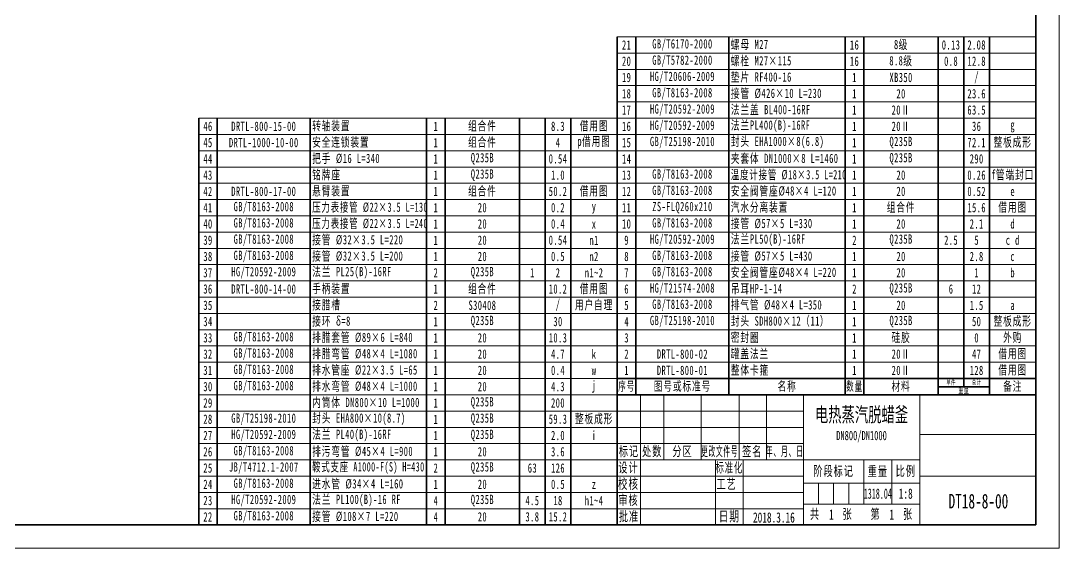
# Model space of a CAD drawing. Header units: millimetres. Extents: x -3364 to 3364, y -2376 to 2376.
# Drawn here: x -208 to 3364, y -2376 to -561 of the extents above; entities that cross this region are included whole.
import ezdxf
from ezdxf.enums import TextEntityAlignment as Align

# ---------------------------------------------------------------- set-up
doc = ezdxf.new("R2010")
doc.units = ezdxf.units.MM
for name, color, linetype, lineweight in [('1', 4, 'Continuous', 18), ('粗实线层', 7, 'Continuous', 35), ('细实线层', 7, 'Continuous', 18)]:
    doc.layers.add(name, color=color, linetype=linetype, lineweight=lineweight)
doc.styles.add('标准', font='', dxfattribs={"width": 0.667})
doc.styles.get('标准').set_extended_font_data('宋体')

# ---------------------------------------------------------------- blocks, each defined once
blk = doc.blocks.new('$CAXA_BOMTABLE_86AFA1F5$')
at = {"layer": '细实线层', "color": 0, "linetype": 'Continuous', "lineweight": 18}
for p, q in [((-1440, 1232), (0, 1232)), ((-1440, 1176), (0, 1176)), ((-1440, 1176), (0, 1176)), ((-1440, 1120), (0, 1120)), ((-1440, 1120), (0, 1120)), ((-1440, 1064), (0, 1064)), ((-1440, 1064), (0, 1064)), ((-1440, 1008), (0, 1008)), ((-1440, 1008), (0, 1008)), ((-2880, 952), (-1440, 952)), ((-1440, 952), (0, 952)), ((-1440, 952), (0, 952)), ((-2880, 896), (-1440, 896)), ((-2880, 896), (-1440, 896)), ((-1440, 896), (0, 896)), ((-1440, 896), (0, 896)), ((-2880, 840), (-1440, 840)), ((-2880, 840), (-1440, 840)), ((-1440, 840), (0, 840)), ((-1440, 840), (0, 840)), ((-2880, 784), (-1440, 784)), ((-2880, 784), (-1440, 784)), ((-1440, 784), (0, 784)), ((-1440, 784), (0, 784)), ((-2880, 728), (-1440, 728)), ((-2880, 728), (-1440, 728)), ((-1440, 728), (0, 728)), ((-1440, 728), (0, 728)), ((-2880, 672), (-1440, 672)), ((-2880, 672), (-1440, 672)), ((-1440, 672), (0, 672)), ((-1440, 672), (0, 672)), ((-2880, 616), (-1440, 616)), ((-2880, 616), (-1440, 616)), ((-1440, 616), (0, 616)), ((-1440, 616), (0, 616)), ((-2880, 560), (-1440, 560)), ((-2880, 560), (-1440, 560)), ((-1440, 560), (0, 560)), ((-1440, 560), (0, 560)), ((-2880, 504), (-1440, 504)), ((-2880, 504), (-1440, 504)), ((-1440, 504), (0, 504)), ((-1440, 504), (0, 504)), ((-2880, 448), (-1440, 448)), ((-2880, 448), (-1440, 448)), ((-1440, 448), (0, 448)), ((-1440, 448), (0, 448)), ((-2880, 392), (-1440, 392)), ((-2880, 392), (-1440, 392)), ((-1440, 392), (0, 392)), ((-1440, 392), (0, 392)), ((-2880, 336), (-1440, 336)), ((-2880, 336), (-1440, 336)), ((-1440, 336), (0, 336)), ((-1440, 336), (0, 336)), ((-2880, 280), (-1440, 280)), ((-2880, 280), (-1440, 280)), ((-1440, 280), (0, 280)), ((-1440, 280), (0, 280)), ((-2880, 224), (-1440, 224)), ((-2880, 224), (-1440, 224)), ((-1440, 224), (0, 224)), ((-1440, 224), (0, 224)), ((-2880, 168), (-1440, 168)), ((-2880, 168), (-1440, 168)), ((-1440, 168), (0, 168)), ((-1440, 168), (0, 168)), ((-2880, 112), (-1440, 112)), ((-2880, 112), (-1440, 112)), ((-1440, 112), (0, 112)), ((-1440, 112), (0, 112)), ((-2880, 56), (-1440, 56)), ((-2880, 56), (-1440, 56)), ((-1440, 56), (0, 56)), ((-2880, 0), (-1440, 0)), ((-2880, 0), (-1440, 0)), ((-2880, -56), (-1440, -56)), ((-2880, -56), (-1440, -56)), ((-2880, -112), (-1440, -112)), ((-2880, -112), (-1440, -112)), ((-2880, -168), (-1440, -168)), ((-2880, -168), (-1440, -168)), ((-2880, -224), (-1440, -224)), ((-2880, -224), (-1440, -224)), ((-2880, -280), (-1440, -280)), ((-2880, -280), (-1440, -280)), ((-2880, -336), (-1440, -336)), ((-2880, -336), (-1440, -336)), ((-2880, -392), (-1440, -392)), ((-2880, -392), (-1440, -392)), ((-2880, -448), (-1440, -448))]:
    blk.add_line(p, q, dxfattribs=at)
at = {"layer": '细实线层', "color": 0, "linetype": 'Continuous', "lineweight": 35}
for p, q in [((-1440, 1232), (-1440, 1176)), ((-1376, 1232), (-1376, 1176)), ((-1056, 1232), (-1056, 1176)), ((-656, 1232), (-656, 1176)), ((-592, 1232), (-592, 1176)), ((-336, 1232), (-336, 1176)), ((-248, 1232), (-248, 1176)), ((-160, 1232), (-160, 1176)), ((0, 1232), (0, 1176)), ((0, 1232), (0, 1176)), ((-1440, 1176), (-1440, 1120)), ((-1376, 1176), (-1376, 1120)), ((-1056, 1176), (-1056, 1120)), ((-656, 1176), (-656, 1120)), ((-592, 1176), (-592, 1120)), ((-336, 1176), (-336, 1120)), ((-248, 1176), (-248, 1120)), ((-160, 1176), (-160, 1120)), ((0, 1176), (0, 1120)), ((0, 1176), (0, 1120)), ((-1440, 1120), (-1440, 1064)), ((-1376, 1120), (-1376, 1064)), ((-1056, 1120), (-1056, 1064)), ((-656, 1120), (-656, 1064)), ((-592, 1120), (-592, 1064)), ((-336, 1120), (-336, 1064)), ((-248, 1120), (-248, 1064)), ((-160, 1120), (-160, 1064)), ((0, 1120), (0, 1064)), ((0, 1120), (0, 1064)), ((-1440, 1064), (-1440, 1008)), ((-1376, 1064), (-1376, 1008)), ((-1056, 1064), (-1056, 1008)), ((-656, 1064), (-656, 1008)), ((-592, 1064), (-592, 1008)), ((-336, 1064), (-336, 1008)), ((-248, 1064), (-248, 1008)), ((-160, 1064), (-160, 1008)), ((0, 1064), (0, 1008)), ((0, 1064), (0, 1008)), ((-1440, 1008), (-1440, 952)), ((-1376, 1008), (-1376, 952)), ((-1056, 1008), (-1056, 952)), ((-656, 1008), (-656, 952)), ((-592, 1008), (-592, 952)), ((-336, 1008), (-336, 952)), ((-248, 1008), (-248, 952)), ((-160, 1008), (-160, 952)), ((0, 1008), (0, 952)), ((0, 1008), (0, 952)), ((-2880, 952), (-2880, 896)), ((-2816, 952), (-2816, 896)), ((-2496, 952), (-2496, 896)), ((-2096, 952), (-2096, 896)), ((-2032, 952), (-2032, 896)), ((-1776, 952), (-1776, 896)), ((-1688, 952), (-1688, 896)), ((-1600, 952), (-1600, 896)), ((-1440, 952), (-1440, 896)), ((-1440, 952), (-1440, 896)), ((-1440, 952), (-1440, 896)), ((-1376, 952), (-1376, 896)), ((-1056, 952), (-1056, 896)), ((-656, 952), (-656, 896)), ((-592, 952), (-592, 896)), ((-336, 952), (-336, 896)), ((-248, 952), (-248, 896)), ((-160, 952), (-160, 896)), ((0, 952), (0, 896)), ((0, 952), (0, 896)), ((-2880, 896), (-2880, 840)), ((-2816, 896), (-2816, 840)), ((-2496, 896), (-2496, 840)), ((-2096, 896), (-2096, 840)), ((-2032, 896), (-2032, 840)), ((-1776, 896), (-1776, 840)), ((-1688, 896), (-1688, 840)), ((-1600, 896), (-1600, 840)), ((-1440, 896), (-1440, 840)), ((-1440, 896), (-1440, 840)), ((-1440, 896), (-1440, 840)), ((-1376, 896), (-1376, 840)), ((-1056, 896), (-1056, 840)), ((-656, 896), (-656, 840)), ((-592, 896), (-592, 840)), ((-336, 896), (-336, 840)), ((-248, 896), (-248, 840)), ((-160, 896), (-160, 840)), ((0, 896), (0, 840)), ((0, 896), (0, 840)), ((-2880, 840), (-2880, 784)), ((-2816, 840), (-2816, 784)), ((-2496, 840), (-2496, 784)), ((-2096, 840), (-2096, 784)), ((-2032, 840), (-2032, 784)), ((-1776, 840), (-1776, 784)), ((-1688, 840), (-1688, 784)), ((-1600, 840), (-1600, 784)), ((-1440, 840), (-1440, 784)), ((-1440, 840), (-1440, 784)), ((-1440, 840), (-1440, 784)), ((-1376, 840), (-1376, 784)), ((-1056, 840), (-1056, 784)), ((-656, 840), (-656, 784)), ((-592, 840), (-592, 784)), ((-336, 840), (-336, 784)), ((-248, 840), (-248, 784)), ((-160, 840), (-160, 784)), ((0, 840), (0, 784)), ((0, 840), (0, 784)), ((-2880, 784), (-2880, 728)), ((-2816, 784), (-2816, 728)), ((-2496, 784), (-2496, 728)), ((-2096, 784), (-2096, 728)), ((-2032, 784), (-2032, 728)), ((-1776, 784), (-1776, 728)), ((-1688, 784), (-1688, 728)), ((-1600, 784), (-1600, 728)), ((-1440, 784), (-1440, 728)), ((-1440, 784), (-1440, 728)), ((-1440, 784), (-1440, 728)), ((-1376, 784), (-1376, 728)), ((-1056, 784), (-1056, 728)), ((-656, 784), (-656, 728)), ((-592, 784), (-592, 728)), ((-336, 784), (-336, 728)), ((-248, 784), (-248, 728)), ((-160, 784), (-160, 728)), ((0, 784), (0, 728)), ((0, 784), (0, 728)), ((-2880, 728), (-2880, 672)), ((-2816, 728), (-2816, 672)), ((-2496, 728), (-2496, 672)), ((-2096, 728), (-2096, 672)), ((-2032, 728), (-2032, 672)), ((-1776, 728), (-1776, 672)), ((-1688, 728), (-1688, 672)), ((-1600, 728), (-1600, 672)), ((-1440, 728), (-1440, 672)), ((-1440, 728), (-1440, 672)), ((-1440, 728), (-1440, 672)), ((-1376, 728), (-1376, 672)), ((-1056, 728), (-1056, 672)), ((-656, 728), (-656, 672)), ((-592, 728), (-592, 672)), ((-336, 728), (-336, 672)), ((-248, 728), (-248, 672)), ((-160, 728), (-160, 672)), ((0, 728), (0, 672)), ((0, 728), (0, 672)), ((-2880, 672), (-2880, 616)), ((-2816, 672), (-2816, 616)), ((-2496, 672), (-2496, 616)), ((-2096, 672), (-2096, 616)), ((-2032, 672), (-2032, 616)), ((-1776, 672), (-1776, 616)), ((-1688, 672), (-1688, 616)), ((-1600, 672), (-1600, 616)), ((-1440, 672), (-1440, 616)), ((-1440, 672), (-1440, 616)), ((-1440, 672), (-1440, 616)), ((-1376, 672), (-1376, 616)), ((-1056, 672), (-1056, 616)), ((-656, 672), (-656, 616)), ((-592, 672), (-592, 616)), ((-336, 672), (-336, 616)), ((-248, 672), (-248, 616)), ((-160, 672), (-160, 616)), ((0, 672), (0, 616)), ((0, 672), (0, 616)), ((-2880, 616), (-2880, 560)), ((-2816, 616), (-2816, 560)), ((-2496, 616), (-2496, 560)), ((-2096, 616), (-2096, 560)), ((-2032, 616), (-2032, 560)), ((-1776, 616), (-1776, 560)), ((-1688, 616), (-1688, 560)), ((-1600, 616), (-1600, 560)), ((-1440, 616), (-1440, 560)), ((-1440, 616), (-1440, 560)), ((-1440, 616), (-1440, 560)), ((-1376, 616), (-1376, 560)), ((-1056, 616), (-1056, 560)), ((-656, 616), (-656, 560)), ((-592, 616), (-592, 560)), ((-336, 616), (-336, 560)), ((-248, 616), (-248, 560)), ((-160, 616), (-160, 560)), ((0, 616), (0, 560)), ((0, 616), (0, 560)), ((-2880, 560), (-2880, 504)), ((-2816, 560), (-2816, 504)), ((-2496, 560), (-2496, 504)), ((-2096, 560), (-2096, 504)), ((-2032, 560), (-2032, 504)), ((-1776, 560), (-1776, 504)), ((-1688, 560), (-1688, 504)), ((-1600, 560), (-1600, 504)), ((-1440, 560), (-1440, 504)), ((-1440, 560), (-1440, 504)), ((-1440, 560), (-1440, 504)), ((-1376, 560), (-1376, 504)), ((-1056, 560), (-1056, 504)), ((-656, 560), (-656, 504)), ((-592, 560), (-592, 504)), ((-336, 560), (-336, 504)), ((-248, 560), (-248, 504)), ((-160, 560), (-160, 504)), ((0, 560), (0, 504)), ((0, 560), (0, 504)), ((-2880, 504), (-2880, 448)), ((-2816, 504), (-2816, 448)), ((-2496, 504), (-2496, 448)), ((-2096, 504), (-2096, 448)), ((-2032, 504), (-2032, 448)), ((-1776, 504), (-1776, 448)), ((-1688, 504), (-1688, 448)), ((-1600, 504), (-1600, 448)), ((-1440, 504), (-1440, 448)), ((-1440, 504), (-1440, 448)), ((-1440, 504), (-1440, 448)), ((-1376, 504), (-1376, 448)), ((-1056, 504), (-1056, 448)), ((-656, 504), (-656, 448)), ((-592, 504), (-592, 448)), ((-336, 504), (-336, 448)), ((-248, 504), (-248, 448)), ((-160, 504), (-160, 448)), ((0, 504), (0, 448)), ((0, 504), (0, 448)), ((-2880, 448), (-2880, 392)), ((-2816, 448), (-2816, 392)), ((-2496, 448), (-2496, 392)), ((-2096, 448), (-2096, 392)), ((-2032, 448), (-2032, 392)), ((-1776, 448), (-1776, 392)), ((-1688, 448), (-1688, 392)), ((-1600, 448), (-1600, 392)), ((-1440, 448), (-1440, 392)), ((-1440, 448), (-1440, 392)), ((-1440, 448), (-1440, 392)), ((-1376, 448), (-1376, 392)), ((-1056, 448), (-1056, 392)), ((-656, 448), (-656, 392)), ((-592, 448), (-592, 392)), ((-336, 448), (-336, 392)), ((-248, 448), (-248, 392)), ((-160, 448), (-160, 392)), ((0, 448), (0, 392)), ((0, 448), (0, 392)), ((-2880, 392), (-2880, 336)), ((-2816, 392), (-2816, 336)), ((-2496, 392), (-2496, 336)), ((-2096, 392), (-2096, 336)), ((-2032, 392), (-2032, 336)), ((-1776, 392), (-1776, 336)), ((-1688, 392), (-1688, 336)), ((-1600, 392), (-1600, 336)), ((-1440, 392), (-1440, 336)), ((-1440, 392), (-1440, 336)), ((-1440, 392), (-1440, 336)), ((-1376, 392), (-1376, 336)), ((-1056, 392), (-1056, 336)), ((-656, 392), (-656, 336)), ((-592, 392), (-592, 336)), ((-336, 392), (-336, 336)), ((-248, 392), (-248, 336)), ((-160, 392), (-160, 336)), ((0, 392), (0, 336)), ((0, 392), (0, 336)), ((-2880, 336), (-2880, 280)), ((-2816, 336), (-2816, 280)), ((-2496, 336), (-2496, 280)), ((-2096, 336), (-2096, 280)), ((-2032, 336), (-2032, 280)), ((-1776, 336), (-1776, 280)), ((-1688, 336), (-1688, 280)), ((-1600, 336), (-1600, 280)), ((-1440, 336), (-1440, 280)), ((-1440, 336), (-1440, 280)), ((-1440, 336), (-1440, 280)), ((-1376, 336), (-1376, 280)), ((-1056, 336), (-1056, 280)), ((-656, 336), (-656, 280)), ((-592, 336), (-592, 280)), ((-336, 336), (-336, 280)), ((-248, 336), (-248, 280)), ((-160, 336), (-160, 280)), ((0, 336), (0, 280)), ((0, 336), (0, 280)), ((-2880, 280), (-2880, 224)), ((-2816, 280), (-2816, 224)), ((-2496, 280), (-2496, 224)), ((-2096, 280), (-2096, 224)), ((-2032, 280), (-2032, 224)), ((-1776, 280), (-1776, 224)), ((-1688, 280), (-1688, 224)), ((-1600, 280), (-1600, 224)), ((-1440, 280), (-1440, 224)), ((-1440, 280), (-1440, 224)), ((-1440, 280), (-1440, 224)), ((-1376, 280), (-1376, 224)), ((-1056, 280), (-1056, 224)), ((-656, 280), (-656, 224)), ((-592, 280), (-592, 224)), ((-336, 280), (-336, 224)), ((-248, 280), (-248, 224)), ((-160, 280), (-160, 224)), ((0, 280), (0, 224)), ((0, 280), (0, 224)), ((-2880, 224), (-2880, 168)), ((-2816, 224), (-2816, 168)), ((-2496, 224), (-2496, 168)), ((-2096, 224), (-2096, 168)), ((-2032, 224), (-2032, 168)), ((-1776, 224), (-1776, 168)), ((-1688, 224), (-1688, 168)), ((-1600, 224), (-1600, 168)), ((-1440, 224), (-1440, 168)), ((-1440, 224), (-1440, 168)), ((-1440, 224), (-1440, 168)), ((-1376, 224), (-1376, 168)), ((-1056, 224), (-1056, 168)), ((-656, 224), (-656, 168)), ((-592, 224), (-592, 168)), ((-336, 224), (-336, 168)), ((-248, 224), (-248, 168)), ((-160, 224), (-160, 168)), ((0, 224), (0, 168)), ((0, 224), (0, 168)), ((-2880, 168), (-2880, 112)), ((-2816, 168), (-2816, 112)), ((-2496, 168), (-2496, 112)), ((-2096, 168), (-2096, 112)), ((-2032, 168), (-2032, 112)), ((-1776, 168), (-1776, 112)), ((-1688, 168), (-1688, 112)), ((-1600, 168), (-1600, 112)), ((-1440, 168), (-1440, 112)), ((-1440, 168), (-1440, 112)), ((-1440, 168), (-1440, 112)), ((-1376, 168), (-1376, 112)), ((-1056, 168), (-1056, 112)), ((-656, 168), (-656, 112)), ((-592, 168), (-592, 112)), ((-336, 168), (-336, 112)), ((-248, 168), (-248, 112)), ((-160, 168), (-160, 112)), ((0, 168), (0, 112)), ((0, 168), (0, 112)), ((-2880, 112), (-2880, 56)), ((-2816, 112), (-2816, 56)), ((-2496, 112), (-2496, 56)), ((-2096, 112), (-2096, 56)), ((-2032, 112), (-2032, 56)), ((-1776, 112), (-1776, 56)), ((-1688, 112), (-1688, 56)), ((-1600, 112), (-1600, 56)), ((-1440, 112), (-1440, 56)), ((-1440, 112), (-1440, 56)), ((-1440, 112), (-1440, 56)), ((-1376, 112), (-1376, 56)), ((-1056, 112), (-1056, 56)), ((-656, 112), (-656, 56)), ((-592, 112), (-592, 56)), ((-336, 112), (-336, 56)), ((-248, 112), (-248, 56)), ((-160, 112), (-160, 56)), ((0, 112), (0, 56)), ((0, 112), (0, 56)), ((-2880, 56), (-2880, 0)), ((-2816, 56), (-2816, 0)), ((-2496, 56), (-2496, 0)), ((-2096, 56), (-2096, 0)), ((-2032, 56), (-2032, 0)), ((-1776, 56), (-1776, 0)), ((-1688, 56), (-1688, 0)), ((-1600, 56), (-1600, 0)), ((-1440, 56), (0, 56)), ((-1440, 56), (-1440, 0)), ((-1440, 56), (-1440, 0)), ((-1440, 56), (-1440, 0)), ((-1376, 56), (-1376, 0)), ((-1056, 56), (-1056, 0)), ((-656, 56), (-656, 0)), ((-592, 56), (-592, 0)), ((-336, 56), (-336, 0)), ((-248, 56), (-248, 28)), ((-160, 56), (-160, 28)), ((0, 56), (0, 0)), ((-336, 28), (-160, 28)), ((-160, 28), (-160, 0)), ((-2880, 0), (-2880, -56)), ((-2816, 0), (-2816, -56)), ((-2496, 0), (-2496, -56)), ((-2096, 0), (-2096, -56)), ((-2032, 0), (-2032, -56)), ((-1776, 0), (-1776, -56)), ((-1688, 0), (-1688, -56)), ((-1600, 0), (-1600, -56)), ((-1440, 0), (0, 0)), ((-1440, 0), (-1440, -56)), ((-1440, 0), (-1440, -56)), ((-2880, -56), (-2880, -112)), ((-2816, -56), (-2816, -112)), ((-2496, -56), (-2496, -112)), ((-2096, -56), (-2096, -112)), ((-2032, -56), (-2032, -112)), ((-1776, -56), (-1776, -112)), ((-1688, -56), (-1688, -112)), ((-1600, -56), (-1600, -112)), ((-1440, -56), (-1440, -112)), ((-1440, -56), (-1440, -112)), ((-2880, -112), (-2880, -168)), ((-2816, -112), (-2816, -168)), ((-2496, -112), (-2496, -168)), ((-2096, -112), (-2096, -168)), ((-2032, -112), (-2032, -168)), ((-1776, -112), (-1776, -168)), ((-1688, -112), (-1688, -168)), ((-1600, -112), (-1600, -168)), ((-1440, -112), (-1440, -168)), ((-1440, -112), (-1440, -168)), ((-2880, -168), (-2880, -224)), ((-2816, -168), (-2816, -224)), ((-2496, -168), (-2496, -224)), ((-2096, -168), (-2096, -224)), ((-2032, -168), (-2032, -224)), ((-1776, -168), (-1776, -224)), ((-1688, -168), (-1688, -224)), ((-1600, -168), (-1600, -224)), ((-1440, -168), (-1440, -224)), ((-1440, -168), (-1440, -224)), ((-2880, -224), (-2880, -280)), ((-2816, -224), (-2816, -280)), ((-2496, -224), (-2496, -280)), ((-2096, -224), (-2096, -280)), ((-2032, -224), (-2032, -280)), ((-1776, -224), (-1776, -280)), ((-1688, -224), (-1688, -280)), ((-1600, -224), (-1600, -280)), ((-1440, -224), (-1440, -280)), ((-1440, -224), (-1440, -280)), ((-2880, -280), (-2880, -336)), ((-2816, -280), (-2816, -336)), ((-2496, -280), (-2496, -336)), ((-2096, -280), (-2096, -336)), ((-2032, -280), (-2032, -336)), ((-1776, -280), (-1776, -336)), ((-1688, -280), (-1688, -336)), ((-1600, -280), (-1600, -336)), ((-1440, -280), (-1440, -336)), ((-1440, -280), (-1440, -336)), ((-2880, -336), (-2880, -392)), ((-2816, -336), (-2816, -392)), ((-2496, -336), (-2496, -392)), ((-2096, -336), (-2096, -392)), ((-2032, -336), (-2032, -392)), ((-1776, -336), (-1776, -392)), ((-1688, -336), (-1688, -392)), ((-1600, -336), (-1600, -392)), ((-1440, -336), (-1440, -392)), ((-1440, -336), (-1440, -392)), ((-2880, -392), (-2880, -448)), ((-2816, -392), (-2816, -448)), ((-2496, -392), (-2496, -448)), ((-2096, -392), (-2096, -448)), ((-2032, -392), (-2032, -448)), ((-1776, -392), (-1776, -448)), ((-1688, -392), (-1688, -448)), ((-1600, -392), (-1600, -448)), ((-1440, -392), (-1440, -448)), ((-1440, -392), (-1440, -448))]:
    blk.add_line(p, q, dxfattribs=at)
at = {"layer": '细实线层', "color": 0, "line_spacing_factor": 1.15057, "style": '标准'}
for s, insert, char_height, width, attachment_point in [('\\T1.1;21', (-1408, 1204), 32, 116.8, 5), ('\\T1.1;GB/T6170-2000', (-1216, 1204), 32, 628.8, 5), ('\\T1.1;螺母 M27', (-1049.6, 1204), 32, 781.6, 4), ('\\T1.1;16', (-624, 1204), 32, 116.8, 5), ('\\T1.1;8级', (-464, 1204), 32, 500.8, 5), ('\\T1.1;0.13', (-292, 1204), 32, 164.8, 5), ('\\T1.1;2.08', (-204, 1204), 32, 164.8, 5), ('\\T1.1;20', (-1408, 1148), 32, 116.8, 5), ('\\T1.1;GB/T5782-2000', (-1216, 1148), 32, 628.8, 5), ('\\T1.1;螺栓 M27×115', (-1049.6, 1148), 32, 781.6, 4), ('\\T1.1;16', (-624, 1148), 32, 116.8, 5), ('\\T1.1;8.8级', (-464, 1148), 32, 500.8, 5), ('\\T1.1;0.8', (-292, 1148), 32, 164.8, 5), ('\\T1.1;12.8', (-204, 1148), 32, 164.8, 5), ('\\T1.1;19', (-1408, 1092), 32, 116.8, 5), ('\\T1.1;HG/T20606-2009', (-1216, 1092), 32, 628.8, 5), ('\\T1.1;垫片 RF400-16', (-1049.6, 1092), 32, 781.6, 4), ('\\T1.1;XB350', (-464, 1092), 32, 500.8, 5), ('\\T1.1;/', (-204, 1092), 32, 164.8, 5), ('\\T1.1;1', (-624, 1092), 32, 116.8, 5), ('\\T1.1;18', (-1408, 1036), 32, 116.8, 5), ('\\T1.1;GB/T8163-2008', (-1216, 1036), 32, 628.8, 5), ('\\T1.1;接管 %%C426×10 L=230', (-1049.6, 1036), 32, 781.6, 4), ('\\T1.1;1', (-624, 1036), 32, 116.8, 5), ('\\T1.1;20', (-464, 1036), 32, 500.8, 5), ('\\T1.1;23.6', (-204, 1036), 32, 164.8, 5), ('\\T1.1;HG/T20592-2009', (-1216, 980), 32, 628.8, 5), ('\\T1.1;法兰盖 BL400-16RF', (-1049.6, 980), 32, 781.6, 4), ('\\T1.1;17', (-1408, 980), 32, 116.8, 5), ('\\T1.1;1', (-624, 980), 32, 116.8, 5), ('\\T1.1;20Ⅱ', (-464, 980), 32, 500.8, 5), ('\\T1.1;63.5', (-204, 980), 32, 164.8, 5), ('\\T1.1;46', (-2848, 924), 32, 116.8, 5), ('\\T1.1;DRTL-800-15-00', (-2656, 924), 32, 628.8, 5), ('\\T1.1;转轴装置', (-2489.6, 924), 32, 781.6, 4), ('\\T1.1;1', (-2064, 924), 32, 116.8, 5), ('\\T1.1;组合件', (-1904, 924), 32, 500.8, 5), ('\\T1.1;8.3', (-1644, 924), 32, 164.8, 5), ('\\T1.1;借用图', (-1520, 924), 32, 308.8, 5), ('\\T1.1;16', (-1408, 924), 32, 116.8, 5), ('\\T1.1;HG/T20592-2009', (-1216, 924), 32, 628.8, 5), ('\\T1.1;法兰PL400(B)-16RF', (-1049.6, 924), 32, 781.6, 4), ('\\T1.1;1', (-624, 924), 32, 116.8, 5), ('\\T1.1;20Ⅱ', (-464, 924), 32, 500.8, 5), ('\\T1.1;36', (-204, 924), 32, 164.8, 5), ('\\T1.1;g', (-80, 924), 32, 308.8, 5), ('\\T1.1;p借用图', (-1520, 868), 32, 308.8, 5), ('\\T1.1;45', (-2848, 868), 32, 116.8, 5), ('\\T1.1;DRTL-1000-10-00', (-2656, 868), 32, 628.8, 5), ('\\T1.1;安全连锁装置', (-2489.6, 868), 32, 781.6, 4), ('\\T1.1;1', (-2064, 868), 32, 116.8, 5), ('\\T1.1;组合件', (-1904, 868), 32, 500.8, 5), ('\\T1.1;4', (-1644, 868), 32, 164.8, 5), ('\\T1.1;15', (-1408, 868), 32, 116.8, 5), ('\\T1.1;GB/T25198-2010', (-1216, 868), 32, 628.8, 5), ('\\T1.1;封头 EHA1000×8(6.8)', (-1049.6, 868), 32, 781.6, 4), ('\\T1.1;1', (-624, 868), 32, 116.8, 5), ('\\T1.1;Q235B', (-464, 868), 32, 500.8, 5), ('\\T1.1;72.1', (-204, 868), 32, 164.8, 5), ('\\T1.1;整板成形', (-80, 868), 32, 308.8, 5), ('\\T1.1;44', (-2848, 812), 32, 116.8, 5), ('\\T1.1;把手 %%C16 L=340', (-2489.6, 812), 32, 781.6, 4), ('\\T1.1;1', (-2064, 812), 32, 116.8, 5), ('\\T1.1;Q235B', (-1904, 812), 32, 500.8, 5), ('\\T1.1;0.54', (-1644, 812), 32, 164.8, 5), ('\\T1.1;14', (-1408, 812), 32, 116.8, 5), ('\\T1.1;夹套体 DN1000×8 L=1460', (-1049.6, 812), 32, 781.6, 4), ('\\T1.1;1', (-624, 812), 32, 116.8, 5), ('\\T1.1;Q235B', (-464, 812), 32, 500.8, 5), ('\\T1.1;290', (-204, 812), 32, 164.8, 5), ('\\T1.1;43', (-2848, 756), 32, 116.8, 5), ('\\T1.1;铭牌座', (-2489.6, 756), 32, 781.6, 4), ('\\T1.1;1', (-2064, 756), 32, 116.8, 5), ('\\T1.1;Q235B', (-1904, 756), 32, 500.8, 5), ('\\T1.1;1.0', (-1644, 756), 32, 164.8, 5), ('\\T1.1;13', (-1408, 756), 32, 116.8, 5), ('\\T1.1;GB/T8163-2008', (-1216, 756), 32, 628.8, 5), ('\\T1.1;{\\W0.645519;温度计接管 %%C18×3.5 L=210}', (-1049.6, 756), 32, 781.6, 4), ('\\T1.1;1', (-624, 756), 32, 116.8, 5), ('\\T1.1;20', (-464, 756), 32, 500.8, 5), ('\\T1.1;0.26', (-204, 756), 32, 164.8, 5), ('\\T1.1;f管端封口', (-80, 756), 32, 308.8, 5), ('\\T1.1;42', (-2848, 700), 32, 116.8, 5), ('\\T1.1;DRTL-800-17-00', (-2656, 700), 32, 628.8, 5), ('\\T1.1;悬臂装置', (-2489.6, 700), 32, 781.6, 4), ('\\T1.1;1', (-2064, 700), 32, 116.8, 5), ('\\T1.1;组合件', (-1904, 700), 32, 500.8, 5), ('\\T1.1;50.2', (-1644, 700), 32, 164.8, 5), ('\\T1.1;借用图', (-1520, 700), 32, 308.8, 5), ('\\T1.1;12', (-1408, 700), 32, 116.8, 5), ('\\T1.1;GB/T8163-2008', (-1216, 700), 32, 628.8, 5), ('\\T1.1;安全阀管座%%C48×4 L=120', (-1049.6, 700), 32, 781.6, 4), ('\\T1.1;1', (-624, 700), 32, 116.8, 5), ('\\T1.1;20', (-464, 700), 32, 500.8, 5), ('\\T1.1;0.52', (-204, 700), 32, 164.8, 5), ('\\T1.1;e', (-80, 700), 32, 308.8, 5), ('\\T1.1;41', (-2848, 644), 32, 116.8, 5), ('\\T1.1;GB/T8163-2008', (-2656, 644), 32, 628.8, 5), ('\\T1.1;{\\W0.645329;压力表接管 %%C22×3.5 L=130}', (-2489.6, 644), 32, 781.6, 4), ('\\T1.1;1', (-2064, 644), 32, 116.8, 5), ('\\T1.1;20', (-1904, 644), 32, 500.8, 5), ('\\T1.1;0.2', (-1644, 644), 32, 164.8, 5), ('\\T1.1;y', (-1520, 644), 32, 308.8, 5), ('\\T1.1;11', (-1408, 644), 32, 116.8, 5), ('\\T1.1;ZS-FLQ260x210', (-1216, 644), 32, 628.8, 5), ('\\T1.1;汽水分离装置', (-1049.6, 644), 32, 781.6, 4), ('\\T1.1;1', (-624, 644), 32, 116.8, 5), ('\\T1.1;组合件', (-464, 644), 32, 500.8, 5), ('\\T1.1;15.6', (-204, 644), 32, 164.8, 5), ('\\T1.1;借用图', (-80, 644), 32, 308.8, 5), ('\\T1.1;GB/T8163-2008', (-2656, 588), 32, 628.8, 5), ('\\T1.1;{\\W0.645329;压力表接管 %%C22×3.5 L=240}', (-2489.6, 588), 32, 781.6, 4), ('\\T1.1;GB/T8163-2008', (-1216, 588), 32, 628.8, 5), ('\\T1.1;接管 %%C57×5 L=330', (-1049.6, 588), 32, 781.6, 4), ('\\T1.1;40', (-2848, 588), 32, 116.8, 5), ('\\T1.1;1', (-2064, 588), 32, 116.8, 5), ('\\T1.1;20', (-1904, 588), 32, 500.8, 5), ('\\T1.1;0.4', (-1644, 588), 32, 164.8, 5), ('\\T1.1;x', (-1520, 588), 32, 308.8, 5), ('\\T1.1;10', (-1408, 588), 32, 116.8, 5), ('\\T1.1;1', (-624, 588), 32, 116.8, 5), ('\\T1.1;20', (-464, 588), 32, 500.8, 5), ('\\T1.1;2.1', (-204, 588), 32, 164.8, 5), ('\\T1.1;d', (-80, 588), 32, 308.8, 5), ('\\T1.1;39', (-2848, 532), 32, 116.8, 5), ('\\T1.1;GB/T8163-2008', (-2656, 532), 32, 628.8, 5), ('\\T1.1;接管 %%C32×3.5 L=220', (-2489.6, 532), 32, 781.6, 4), ('\\T1.1;1', (-2064, 532), 32, 116.8, 5), ('\\T1.1;20', (-1904, 532), 32, 500.8, 5), ('\\T1.1;0.54', (-1644, 532), 32, 164.8, 5), ('\\T1.1;n1', (-1520, 532), 32, 308.8, 5), ('\\T1.1;9', (-1408, 532), 32, 116.8, 5), ('\\T1.1;HG/T20592-2009', (-1216, 532), 32, 628.8, 5), ('\\T1.1;法兰PL50(B)-16RF', (-1049.6, 532), 32, 781.6, 4), ('\\T1.1;2', (-624, 532), 32, 116.8, 5), ('\\T1.1;Q235B', (-464, 532), 32, 500.8, 5), ('\\T1.1;2.5', (-292, 532), 32, 164.8, 5), ('\\T1.1;5', (-204, 532), 32, 164.8, 5), ('\\T1.1;c d', (-80, 532), 32, 308.8, 5), ('\\T1.1;38', (-2848, 476), 32, 116.8, 5), ('\\T1.1;GB/T8163-2008', (-2656, 476), 32, 628.8, 5), ('\\T1.1;接管 %%C32×3.5 L=200', (-2489.6, 476), 32, 781.6, 4), ('\\T1.1;1', (-2064, 476), 32, 116.8, 5), ('\\T1.1;20', (-1904, 476), 32, 500.8, 5), ('\\T1.1;0.5', (-1644, 476), 32, 164.8, 5), ('\\T1.1;n2', (-1520, 476), 32, 308.8, 5), ('\\T1.1;8', (-1408, 476), 32, 116.8, 5), ('\\T1.1;GB/T8163-2008', (-1216, 476), 32, 628.8, 5), ('\\T1.1;接管 %%C57×5 L=430', (-1049.6, 476), 32, 781.6, 4), ('\\T1.1;1', (-624, 476), 32, 116.8, 5), ('\\T1.1;20', (-464, 476), 32, 500.8, 5), ('\\T1.1;2.8', (-204, 476), 32, 164.8, 5), ('\\T1.1;c', (-80, 476), 32, 308.8, 5), ('\\T1.1;37', (-2848, 420), 32, 116.8, 5), ('\\T1.1;HG/T20592-2009', (-2656, 420), 32, 628.8, 5), ('\\T1.1;法兰 PL25(B)-16RF', (-2489.6, 420), 32, 781.6, 4), ('\\T1.1;2', (-2064, 420), 32, 116.8, 5), ('\\T1.1;Q235B', (-1904, 420), 32, 500.8, 5), ('\\T1.1;1', (-1732, 420), 32, 164.8, 5), ('\\T1.1;2', (-1644, 420), 32, 164.8, 5), ('\\T1.1;n1~2', (-1520, 420), 32, 308.8, 5), ('\\T1.1;7', (-1408, 420), 32, 116.8, 5), ('\\T1.1;GB/T8163-2008', (-1216, 420), 32, 628.8, 5), ('\\T1.1;安全阀管座%%C48×4 L=220', (-1049.6, 420), 32, 781.6, 4), ('\\T1.1;1', (-624, 420), 32, 116.8, 5), ('\\T1.1;20', (-464, 420), 32, 500.8, 5), ('\\T1.1;1', (-204, 420), 32, 164.8, 5), ('\\T1.1;b', (-80, 420), 32, 308.8, 5), ('\\T1.1;36', (-2848, 364), 32, 116.8, 5), ('\\T1.1;DRTL-800-14-00', (-2656, 364), 32, 628.8, 5), ('\\T1.1;手柄装置', (-2489.6, 364), 32, 781.6, 4), ('\\T1.1;1', (-2064, 364), 32, 116.8, 5), ('\\T1.1;组合件', (-1904, 364), 32, 500.8, 5), ('\\T1.1;10.2', (-1644, 364), 32, 164.8, 5), ('\\T1.1;借用图', (-1520, 364), 32, 308.8, 5), ('\\T1.1;6', (-1408, 364), 32, 116.8, 5), ('\\T1.1;HG/T21574-2008', (-1216, 364), 32, 628.8, 5), ('\\T1.1;吊耳HP-1-14', (-1049.6, 364), 32, 781.6, 4), ('\\T1.1;2', (-624, 364), 32, 116.8, 5), ('\\T1.1;Q235B', (-464, 364), 32, 500.8, 5), ('\\T1.1;6', (-292, 364), 32, 164.8, 5), ('\\T1.1;12', (-204, 364), 32, 164.8, 5), ('\\T1.1;35', (-2848, 308), 32, 116.8, 5), ('\\T1.1;接腊槽', (-2489.6, 308), 32, 781.6, 4), ('\\T1.1;2', (-2064, 308), 32, 116.8, 5), ('\\T1.1;S30408', (-1904, 308), 32, 500.8, 5), ('\\T1.1;/', (-1644, 308), 32, 164.8, 5), ('\\T1.1;用户自理', (-1520, 308), 32, 308.8, 5), ('\\T1.1;5', (-1408, 308), 32, 116.8, 5), ('\\T1.1;GB/T8163-2008', (-1216, 308), 32, 628.8, 5), ('\\T1.1;排气管 %%C48×4 L=350', (-1049.6, 308), 32, 781.6, 4), ('\\T1.1;1', (-624, 308), 32, 116.8, 5), ('\\T1.1;20', (-464, 308), 32, 500.8, 5), ('\\T1.1;1.5', (-204, 308), 32, 164.8, 5), ('\\T1.1;a', (-80, 308), 32, 308.8, 5), ('\\T1.1;34', (-2848, 252), 32, 116.8, 5), ('\\T1.1;接环 δ=8', (-2489.6, 252), 32, 781.6, 4), ('\\T1.1;1', (-2064, 252), 32, 116.8, 5), ('\\T1.1;Q235B', (-1904, 252), 32, 500.8, 5), ('\\T1.1;30', (-1644, 252), 32, 164.8, 5), ('\\T1.1;4', (-1408, 252), 32, 116.8, 5), ('\\T1.1;GB/T25198-2010', (-1216, 252), 32, 628.8, 5), ('\\T1.1;封头 SDH800×12（11）', (-1049.6, 252), 32, 781.6, 4), ('\\T1.1;1', (-624, 252), 32, 116.8, 5), ('\\T1.1;Q235B', (-464, 252), 32, 500.8, 5), ('\\T1.1;50', (-204, 252), 32, 164.8, 5), ('\\T1.1;整板成形', (-80, 252), 32, 308.8, 5), ('\\T1.1;GB/T8163-2008', (-2656, 196), 32, 628.8, 5), ('\\T1.1;排腊套管 %%C89×6 L=840', (-2489.6, 196), 32, 781.6, 4), ('\\T1.1;密封圈', (-1049.6, 196), 32, 781.6, 4), ('\\T1.1;硅胶', (-464, 196), 32, 500.8, 5), ('\\T1.1;外购', (-80, 196), 32, 308.8, 5), ('\\T1.1;33', (-2848, 196), 32, 116.8, 5), ('\\T1.1;1', (-2064, 196), 32, 116.8, 5), ('\\T1.1;20', (-1904, 196), 32, 500.8, 5), ('\\T1.1;10.3', (-1644, 196), 32, 164.8, 5), ('\\T1.1;3', (-1408, 196), 32, 116.8, 5), ('\\T1.1;1', (-624, 196), 32, 116.8, 5), ('\\T1.1;0', (-204, 196), 32, 164.8, 5), ('\\T1.1;32', (-2848, 140), 32, 116.8, 5), ('\\T1.1;GB/T8163-2008', (-2656, 140), 32, 628.8, 5), ('\\T1.1;排腊弯管 %%C48×4 L=1080', (-2489.6, 140), 32, 781.6, 4), ('\\T1.1;1', (-2064, 140), 32, 116.8, 5), ('\\T1.1;20', (-1904, 140), 32, 500.8, 5), ('\\T1.1;4.7', (-1644, 140), 32, 164.8, 5), ('\\T1.1;k', (-1520, 140), 32, 308.8, 5), ('\\T1.1;2', (-1408, 140), 32, 116.8, 5), ('\\T1.1;DRTL-800-02', (-1216, 140), 32, 628.8, 5), ('\\T1.1;罐盖法兰', (-1049.6, 140), 32, 781.6, 4), ('\\T1.1;1', (-624, 140), 32, 116.8, 5), ('\\T1.1;20Ⅱ', (-464, 140), 32, 500.8, 5), ('\\T1.1;47', (-204, 140), 32, 164.8, 5), ('\\T1.1;借用图', (-80, 140), 32, 308.8, 5), ('\\T1.1;31', (-2848, 84), 32, 116.8, 5), ('\\T1.1;GB/T8163-2008', (-2656, 84), 32, 628.8, 5), ('\\T1.1;排水管座 %%C22×3.5 L=65', (-2489.6, 84), 32, 781.6, 4), ('\\T1.1;1', (-2064, 84), 32, 116.8, 5), ('\\T1.1;20', (-1904, 84), 32, 500.8, 5), ('\\T1.1;0.4', (-1644, 84), 32, 164.8, 5), ('\\T1.1;w', (-1520, 84), 32, 308.8, 5), ('\\T1.1;1', (-1408, 84), 32, 116.8, 5), ('\\T1.1;DRTL-800-01', (-1216, 84), 32, 628.8, 5), ('\\T1.1;整体卡箍', (-1049.6, 84), 32, 781.6, 4), ('\\T1.1;1', (-624, 84), 32, 116.8, 5), ('\\T1.1;20Ⅱ', (-464, 84), 32, 500.8, 5), ('\\T1.1;128', (-204, 84), 32, 164.8, 5), ('\\T1.1;借用图', (-80, 84), 32, 308.8, 5), ('\\T1.1;30', (-2848, 28), 32, 116.8, 5), ('\\T1.1;GB/T8163-2008', (-2656, 28), 32, 628.8, 5), ('\\T1.1;排水弯管 %%C48×4 L=1000', (-2489.6, 28), 32, 781.6, 4), ('\\T1.1;1', (-2064, 28), 32, 116.8, 5), ('\\T1.1;20', (-1904, 28), 32, 500.8, 5), ('\\T1.1;4.3', (-1644, 28), 32, 164.8, 5), ('\\T1.1;j', (-1520, 28), 32, 308.8, 5), ('\\T1.1;{\\W0.591537;序号}', (-1408, 28), 32, 105.12, 5), ('\\T1.1;图号或标准号', (-1216, 28), 32, 565.92, 5), ('\\T1.1;名称', (-856, 28), 32, 709.92, 5), ('\\T1.1;{\\W0.588007;数量}', (-624, 28), 32, 105.12, 5), ('\\T1.1;材料', (-464, 28), 32, 450.72, 5), ('\\T1.1;单件', (-292, 42), 16, 153.36, 5), ('\\T1.1;总计', (-204, 42), 16, 153.36, 5), ('\\T1.1;备注', (-80, 28), 32, 277.92, 5), ('\\T1.1;重量', (-248, 14), 17.92, 311.76, 5), ('\\T1.1;29', (-2848, -28), 32, 116.8, 5), ('\\T1.1;内筒体 DN800×10 L=1000', (-2489.6, -28), 32, 781.6, 4), ('\\T1.1;1', (-2064, -28), 32, 116.8, 5), ('\\T1.1;Q235B', (-1904, -28), 32, 500.8, 5), ('\\T1.1;200', (-1644, -28), 32, 164.8, 5), ('\\T1.1;28', (-2848, -84), 32, 116.8, 5), ('\\T1.1;GB/T25198-2010', (-2656, -84), 32, 628.8, 5), ('\\T1.1;封头 EHA800×10(8.7)', (-2489.6, -84), 32, 781.6, 4), ('\\T1.1;1', (-2064, -84), 32, 116.8, 5), ('\\T1.1;Q235B', (-1904, -84), 32, 500.8, 5), ('\\T1.1;59.3', (-1644, -84), 32, 164.8, 5), ('\\T1.1;整板成形', (-1520, -84), 32, 308.8, 5), ('\\T1.1;27', (-2848, -140), 32, 116.8, 5), ('\\T1.1;HG/T20592-2009', (-2656, -140), 32, 628.8, 5), ('\\T1.1;法兰 PL40(B)-16RF', (-2489.6, -140), 32, 781.6, 4), ('\\T1.1;1', (-2064, -140), 32, 116.8, 5), ('\\T1.1;Q235B', (-1904, -140), 32, 500.8, 5), ('\\T1.1;2.0', (-1644, -140), 32, 164.8, 5), ('\\T1.1;i', (-1520, -140), 32, 308.8, 5), ('\\T1.1;GB/T8163-2008', (-2656, -196), 32, 628.8, 5), ('\\T1.1;排污弯管 %%C45×4 L=900', (-2489.6, -196), 32, 781.6, 4), ('\\T1.1;26', (-2848, -196), 32, 116.8, 5), ('\\T1.1;1', (-2064, -196), 32, 116.8, 5), ('\\T1.1;20', (-1904, -196), 32, 500.8, 5), ('\\T1.1;3.6', (-1644, -196), 32, 164.8, 5), ('\\T1.1;25', (-2848, -252), 32, 116.8, 5), ('\\T1.1;JB/T4712.1-2007', (-2656, -252), 32, 628.8, 5), ('\\T1.1;{\\W0.639956;鞍式支座 A1000-F(S) H=430}', (-2489.6, -252), 32, 781.6, 4), ('\\T1.1;2', (-2064, -252), 32, 116.8, 5), ('\\T1.1;Q235B', (-1904, -252), 32, 500.8, 5), ('\\T1.1;63', (-1732, -252), 32, 164.8, 5), ('\\T1.1;126', (-1644, -252), 32, 164.8, 5), ('\\T1.1;GB/T8163-2008', (-2656, -308), 32, 628.8, 5), ('\\T1.1;进水管 %%C34×4 L=160', (-2489.6, -308), 32, 781.6, 4), ('\\T1.1;24', (-2848, -308), 32, 116.8, 5), ('\\T1.1;1', (-2064, -308), 32, 116.8, 5), ('\\T1.1;20', (-1904, -308), 32, 500.8, 5), ('\\T1.1;0.5', (-1644, -308), 32, 164.8, 5), ('\\T1.1;z', (-1520, -308), 32, 308.8, 5), ('\\T1.1;23', (-2848, -364), 32, 116.8, 5), ('\\T1.1;HG/T20592-2009', (-2656, -364), 32, 628.8, 5), ('\\T1.1;法兰 PL100(B)-16 RF', (-2489.6, -364), 32, 781.6, 4), ('\\T1.1;4', (-2064, -364), 32, 116.8, 5), ('\\T1.1;Q235B', (-1904, -364), 32, 500.8, 5), ('\\T1.1;4.5', (-1732, -364), 32, 164.8, 5), ('\\T1.1;18', (-1644, -364), 32, 164.8, 5), ('\\T1.1;h1~4', (-1520, -364), 32, 308.8, 5), ('\\T1.1;22', (-2848, -420), 32, 116.8, 5), ('\\T1.1;GB/T8163-2008', (-2656, -420), 32, 628.8, 5), ('\\T1.1;接管 %%C108×7 L=220', (-2489.6, -420), 32, 781.6, 4), ('\\T1.1;4', (-2064, -420), 32, 116.8, 5), ('\\T1.1;20', (-1904, -420), 32, 500.8, 5), ('\\T1.1;3.8', (-1732, -420), 32, 164.8, 5), ('\\T1.1;15.2', (-1644, -420), 32, 164.8, 5)]:
    blk.add_mtext(s, dxfattribs=dict(at, insert=insert, char_height=char_height, width=width, attachment_point=attachment_point))
blk = doc.blocks.new('$CAXA_TITLE_151E506F$')
at = {"layer": '1', "color": 4}
for p, q in [((0, 56), (-180, 56)), ((-180, 56), (-180, 0))]:
    blk.add_line(p, q, dxfattribs=at)
at = {"layer": '粗实线层'}
for q in [(0, 56), (-180, 0)]:
    blk.add_line((0, 0), q, dxfattribs=at)
at = {"layer": '细实线层'}
for p, q in [((-170, 56), (-170, 28)), ((-160, 56), (-160, 28)), ((-144, 56), (-144, 28)), ((-127.57, 56), (-127.57, 28)), ((-115.79, 56), (-115.79, 28)), ((-100, 56), (-100, 0)), ((-50, 56), (-50, 0)), ((-100, 49), (-180, 49)), ((-100, 42), (-180, 42)), ((0, 39), (-50, 39)), ((-100, 35), (-180, 35)), ((-50, 28), (-180, 28)), ((-170, 28), (-170, 0)), ((-137.84, 28), (-137.84, 0)), ((-125.84, 28), (-125.84, 0)), ((-74, 28), (-74, 9)), ((-62, 28), (-62, 9)), ((-100, 21), (-180, 21)), ((-50, 18), (-100, 18)), ((-93.5, 18), (-93.5, 9)), ((-87, 18), (-87, 9)), ((-80.5, 18), (-80.5, 9)), ((0, 21), (-50, 21)), ((-100, 14), (-180, 14)), ((-50, 9), (-100, 9)), ((-100, 7), (-180, 7))]:
    blk.add_line(p, q, dxfattribs=at)
at = {"layer": '细实线层', "attachment_point": 5, "style": '标准'}
for s, insert, char_height, width, line_spacing_factor in [('\\T1.1;标记', (-175, 31.5), 4.242, 18, 1.369753), ('\\T1.1;处数', (-165, 31.5), 4.242, 18, 1.369753), ('\\T1.1;分区', (-152, 31.5), 4.242, 30, 1.369753), ('\\T1.1;{\\W0.488733;更改文件号}', (-136, 31.5), 4.2424, 30, 1.369753), ('\\T1.1;签名', (-122, 31.5), 4.242, 22, 1.369753), ('\\T1.1;{\\W0.499473;年、月、日}', (-108, 31.5), 4.2424, 30, 1.369753), ('\\T1.1;设计', (-175.21, 24.5), 4.242, 22, 1.369753), ('\\T1.1;{\\W0.604866;标准化}', (-131.84, 24.5), 4.2424, 22, 1.369753), ('\\T1.1;阶段标记', (-87, 23), 4.242, 50, 1.369753), ('\\T1.1;重量', (-68, 23), 4.242, 22, 1.369753), ('\\T1.1;比例', (-56, 23), 4.242, 22, 1.369753), ('\\T1.1;校核', (-175.21, 17.5), 4.404, 22, 0.39994), ('\\T1.1;工艺', (-133.04, 17.5), 4.242, 22, 1.369753), ('\\T1.1;审核', (-175.21, 10.5), 4.242, 22, 1.369753), ('\\T1.1;批准', (-175, 3.5), 4.242, 20, 1.369753), ('\\T1.1;日期', (-131.84, 3.5), 4.404, 22, 1.369753), ('\\T1.1;共', (-95, 4.5), 4.242, 8, 1.369753), ('\\T1.1;张', (-81, 4.5), 4.242, 8, 1.369753), ('\\T1.1;第', (-69, 4.5), 4.242, 8, 1.369753), ('\\T1.1;张', (-55, 4.5), 4.242, 8, 1.369753)]:
    blk.add_mtext(s, dxfattribs=dict(at, insert=insert, char_height=char_height, width=width, line_spacing_factor=line_spacing_factor))
at = {"layer": '细实线层', "style": '标准'}
for tag, height, width, p in [('标记C', 4.38, 0.5517, (-175, 52.5)), ('处数C', 4.38, 0.5517, (-165, 52.5)), ('分区C', 4.38, 0.667, (-152, 52.5)), ('更改文件号C', 4.38, 0.413416, (-136, 52.5)), ('更改签名C', 4.38, 0.37129, (-122, 52.5)), ('更改日期C', 4.38, 0.506305, (-108, 52.5)), ('图纸名称', 6.29, 0.667, (-75, 47.5)), ('单位名称', 6.29, 0.667, (-25, 47.5)), ('标记B', 4.38, 0.5517, (-175, 45.5)), ('处数B', 4.38, 0.5517, (-165, 45.5)), ('分区B', 4.38, 0.667, (-152, 45.5)), ('更改文件号B', 4.38, 0.413416, (-136, 45.5)), ('更改签名B', 4.38, 0.37129, (-122, 45.5)), ('更改日期B', 4.38, 0.506305, (-108, 45.5)), ('标记A', 4.38, 0.5517, (-175, 38.5)), ('处数A', 4.38, 0.5517, (-165, 38.5)), ('分区A', 4.38, 0.667, (-152, 38.5)), ('更改文件号A', 4.38, 0.413416, (-136, 38.5)), ('更改签名A', 4.38, 0.37129, (-122, 38.5)), ('更改日期A', 4.38, 0.506305, (-108, 38.5)), ('规格', 4, 0.667, (-75, 38.5)), ('3', 2.5, 0.667, (-58.48, 40.21)), ('装配图', 4, 0.667, (-75, 31.5)), ('位号', 6.29, 0.667, (-25, 30)), ('设计', 4.4, 0.667, (-153.92, 24.5)), ('标准化', 4.4, 0.667, (-112.92, 24.25)), ('校核', 4.4, 0.667, (-153.92, 17.5)), ('工艺', 4.4, 0.667, (-114.12, 17.25)), ('阶段标记S', 4.4, 0.184609, (-96.75, 13.5)), ('阶段标记A', 4.4, 0.184609, (-90.25, 13.5)), ('阶段标记B', 4.4, 0.184609, (-83.75, 13.5)), ('阶段标记C', 4.4, 0.184609, (-77.25, 13.5)), ('重量', 4.4, 0.667, (-68, 13.5)), ('图纸比例', 4.4, 0.421205, (-56, 13.5)), ('图纸编号', 6.29, 0.667, (-24.75, 10.25)), ('审核', 4.4, 0.667, (-153.92, 10.5)), ('批准', 4.4, 0.667, (-153.92, 3.5)), ('日期', 4.4, 0.667, (-112.67, 3.25)), ('页数', 4.4, 0.667, (-88, 4.5)), ('页码', 4.4, 0.667, (-62, 4.5))]:
    blk.add_attdef(tag, text='', height=height, dxfattribs=dict(at, width=width)).set_placement(p, align=Align.MIDDLE_CENTER)
blk = doc.blocks.new('$CAXA_FRAME_13B17AC1$')
at = {"layer": '粗实线层'}
for p, q in [((410.5, -287), (410.5, 287)), ((-395.5, -287), (410.5, -287))]:
    blk.add_line(p, q, dxfattribs=at)
at = {"layer": '细实线层'}
for p, q in [((420.5, -297), (420.5, 297)), ((-420.5, -297), (420.5, -297))]:
    blk.add_line(p, q, dxfattribs=at)

msp = doc.modelspace()

# ---------------------------------------------------------------- block references
at = {"layer": '粗实线层', "xscale": 8, "yscale": 8, "zscale": 8}
msp.add_blockref('$CAXA_FRAME_13B17AC1$', (0, 0), dxfattribs=at)
at = {"layer": '粗实线层'}
ref = msp.add_blockref('$CAXA_TITLE_151E506F$', (3284, -2296), dxfattribs=dict(at, xscale=8, yscale=8, zscale=8))
ref.add_attrib('图纸名称', '电热蒸汽脱蜡釜', dxfattribs={"layer": '细实线层', "height": 50.33, "style": '标准', "width": 0.667}).set_placement((2684, -1916), align=Align.MIDDLE_CENTER)
ref.add_attrib('图纸编号', 'DT18-8-00', dxfattribs={"layer": '细实线层', "height": 50.33, "style": '标准', "width": 0.667}).set_placement((3086, -2214), align=Align.MIDDLE_CENTER)
ref.add_attrib('图纸比例', '1:8', dxfattribs={"layer": '细实线层', "height": 35.23, "style": '标准', "width": 0.667}).set_placement((2836, -2188), align=Align.MIDDLE_CENTER)
ref.add_attrib('重量', '1318.04', dxfattribs={"layer": '细实线层', "height": 35.23, "style": '标准', "width": 0.480934}).set_placement((2740, -2188), align=Align.MIDDLE_CENTER)
ref.add_attrib('页码', '1', dxfattribs={"layer": '细实线层', "height": 35.2, "style": '标准', "width": 0.667}).set_placement((2788, -2260), align=Align.MIDDLE_CENTER)
ref.add_attrib('页数', '1', dxfattribs={"layer": '细实线层', "height": 35.2, "style": '标准', "width": 0.667}).set_placement((2580, -2260), align=Align.MIDDLE_CENTER)
ref.add_attrib('规格', 'DN800/DN1000', dxfattribs={"layer": '细实线层', "height": 32, "style": '标准', "width": 0.667}).set_placement((2684, -1988), align=Align.MIDDLE_CENTER)
ref.add_attrib('日期', '2018.3.16', dxfattribs={"layer": '细实线层', "height": 35.23, "style": '标准', "width": 0.667}).set_placement((2382.6, -2270), align=Align.MIDDLE_CENTER)
at = {"layer": '细实线层'}
msp.add_blockref('$CAXA_BOMTABLE_86AFA1F5$', (3284, -1848), dxfattribs=at)

doc.saveas('drawing.dxf')
